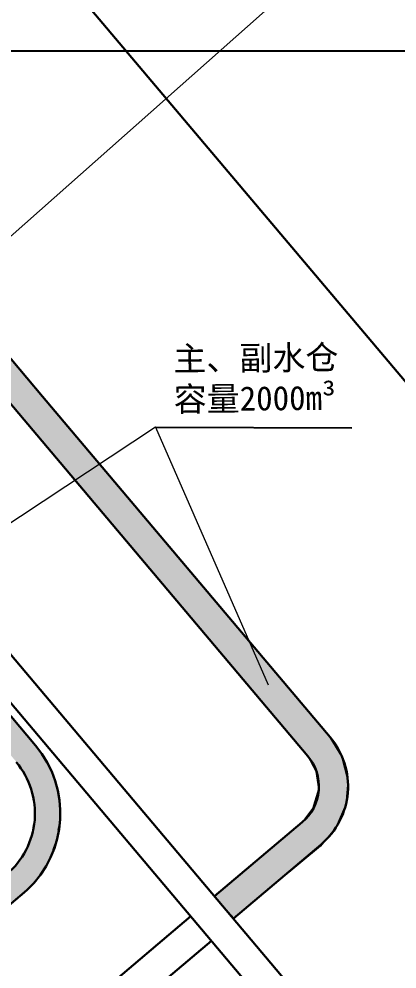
# Model space of a CAD drawing. Header units: millimetres. Extents: x 37412591 to 74834139, y 4258245 to 8527567.
# Drawn here: x 37415118.8 to 37415179.7, y 4260352.2 to 4260505.2 of the extents above; entities that cross this region are included whole.
import ezdxf

# ---------------------------------------------------------------- set-up
doc = ezdxf.new("R2010")
doc.units = ezdxf.units.MM
doc.linetypes.add('X5', pattern=[3, 2, -1])
for name, color, linetype in [('JMD', 6, 'Continuous'), ('排水系统', 7, 'Continuous'), ('文字标注', 7, 'Continuous'), ('钻孔', 7, 'Continuous')]:
    doc.layers.add(name, color=color, linetype=linetype)
doc.layers.add('保安煤柱线', color=1, linetype='线圈线（保安煤柱线） ----0-----0----0-----0----0-----0--', lineweight=30)
doc.styles.add('宋体', font='SimSun.ttf', dxfattribs={"height": 2})
doc.linetypes.add('447', pattern='A,8,-1,[148,AAA.SHX,S=1,R=0,X=0,Y=0],-1', length=10)
doc.linetypes.add('FENCELINE1', pattern='A,6.35,-2.54,[133,ltypeshp.shx,S=2.54,R=0,X=-2.54,Y=0],-2.54,25.4', length=36.83)
doc.linetypes.add('线圈线（保安煤柱线） ----0-----0----0-----0----0-----0--', pattern='A,14.5,-2,[133,ltypeshp.shx,S=0.5,R=0,X=0,Y=0],-3,25.4', length=44.9)

msp = doc.modelspace()

# ---------------------------------------------------------------- hatches: boundary and pattern name
at = {"ltscale": 0.5}
for points in [[(37415048.16, 4260484.89), (37415062.29, 4260496.83), (37415062.29, 4260496.83), (37415065.56, 4260498.81), (37415069.37, 4260499.63), (37415073.2, 4260499.35), (37415076.67, 4260497.89), (37415079.61, 4260495.33), (37415168.92, 4260389.49), (37415170.82, 4260386.42), (37415171.8, 4260382.44), (37415171.48, 4260378.72), (37415169.9, 4260375), (37415167.42, 4260371.97), (37415153.44, 4260360.41), (37415150.3, 4260363.94), (37415164.61, 4260375.95), (37415166.18, 4260378.04), (37415167.15, 4260381.24), (37415166.71, 4260384.01), (37415165.38, 4260386.53), (37415075.86, 4260492.42), (37415073.52, 4260494.16), (37415070.82, 4260494.94), (37415067.84, 4260494.62), (37415065.37, 4260493.29), (37415051.19, 4260481.3)], [(37415102.45, 4260355.14), (37415105.23, 4260352.26), (37415120.15, 4260364.92), (37415122.32, 4260367.31), (37415123.88, 4260370.02), (37415124.93, 4260373.11), (37415125.5, 4260376.56), (37415125.34, 4260379.72), (37415124.67, 4260382.62), (37415123.33, 4260385.68), (37415121.32, 4260388.43), (37415080.97, 4260436.05), (37415078.33, 4260437.93), (37415075.42, 4260439.4), (37415072.43, 4260440.2), (37415069.37, 4260440.48), (37415065.92, 4260440.07), (37415067.04, 4260436.14), (37415069.7, 4260436.27), (37415072.19, 4260435.98), (37415074.46, 4260435.49), (37415076.73, 4260434.14), (37415078.25, 4260432.93), (37415118.44, 4260385.53), (37415119.65, 4260383.79), (37415120.6, 4260381.56), (37415121.17, 4260379.36), (37415121.39, 4260377.23), (37415121.21, 4260374.79), (37415120.64, 4260372.98), (37415119.68, 4260370.85), (37415118.48, 4260369.08)]]:
    msp.add_hatch(color=3, dxfattribs=at).paths.add_polyline_path(points)

# ---------------------------------------------------------------- linework, layer by layer
at = {"color": 0, "lineweight": 30}
for p, q in [((37415079.55, 4260495.38, 5984.15), (37415122.63, 4260444.39, 5851.13)), ((37415075.96, 4260492.34, 5189.78), (37415165.38, 4260386.5, 4913.66)), ((37415122.63, 4260444.39, 5851.13), (37415168.97, 4260389.53, 4913.66))]:
    msp.add_line(p, q, dxfattribs=at)
at = {"lineweight": 30}
for p, q in [((37415121.51, 4260388.19, 6205.79), (37415083.09, 4260433.66, 6205.79)), ((37415164.48, 4260375.86, 4913.66), (37415150.36, 4260363.92, 4913.66)), ((37415164.48, 4260375.86, 4913.66), (37415150.36, 4260363.92, 4913.66)), ((37415167.52, 4260372.27, 4913.66), (37415153.39, 4260360.33, 4913.66)), ((37415167.52, 4260372.27, 4913.66), (37415153.39, 4260360.33, 4913.66))]:
    msp.add_line(p, q, dxfattribs=at)
at = {"color": 0, "lineweight": 30, "ltscale": 5}
for p, q in [((37415083.86, 4260334.24, 6205.79), (37415120.12, 4260364.92, 6205.79)), ((37415146.54, 4260360.7, 4913.66), (37415096.88, 4260318.75, 4913.66)), ((37415140.51, 4260348.88, 4910.12), (37415149.85, 4260356.77, 4910.12))]:
    msp.add_line(p, q, dxfattribs=at)
at = {"color": 3, "linetype": 'X5', "lineweight": 0, "ltscale": 10, "elevation": 4910.12}
msp.add_lwpolyline([(37415079.61, 4260495.33), (37415168.92, 4260389.49), (37415170.82, 4260386.42), (37415171.8, 4260382.44), (37415171.48, 4260378.72), (37415169.9, 4260375), (37415167.42, 4260371.97), (37415153.44, 4260360.41), (37415150.3, 4260363.94), (37415164.61, 4260375.95), (37415166.18, 4260378.04), (37415167.15, 4260381.24), (37415166.71, 4260384.01), (37415165.38, 4260386.53), (37415075.86, 4260492.42)], dxfattribs=at)
at = {"color": 0, "linetype": '447', "ltscale": 0.5, "elevation": 1186727.23}
msp.add_lwpolyline([(37415140.81, 4260439.43), (37415172.47, 4260439.34)], dxfattribs=at)
at = {"color": 3, "linetype": 'X5', "lineweight": 0, "ltscale": 0.5, "elevation": 6205.79}
for points in [[(37415105.23, 4260352.26), (37415120.15, 4260364.92), (37415122.32, 4260367.31), (37415123.88, 4260370.02), (37415124.93, 4260373.11), (37415125.5, 4260376.56), (37415125.34, 4260379.72), (37415124.67, 4260382.62), (37415123.33, 4260385.68), (37415121.32, 4260388.43), (37415080.97, 4260436.05)], [(37415118.44, 4260385.53), (37415119.65, 4260383.79), (37415120.6, 4260381.56), (37415121.17, 4260379.36), (37415121.39, 4260377.23), (37415121.21, 4260374.79), (37415120.64, 4260372.98), (37415119.68, 4260370.85), (37415118.48, 4260369.08)]]:
    msp.add_lwpolyline(points, dxfattribs=at)
at = {"color": 0, "lineweight": 30}
for radius in [12.25, 12.25, 7.55, 7.55]:
    msp.add_arc((37415159.61, 4260381.63, 4913.66), radius, 310.1922, 40.2131, dxfattribs=at)
at = {"color": 0, "linetype": 'Continuous', "lineweight": 30}
for centre, major_axis, ratio, start_param, end_param in [((37415108.6, 4260377.28, 6205.79), (6.41, 15.64), 0.99987, 4.280589, 5.802776), ((37415108.6, 4260377.28, 6205.79), (6.41, 15.64), 0.99987, 4.280589, 5.802776), ((37415108.61, 4260377.27, 6205.79), (-9.05, 9.05), 1, 3.055483, 4.628477), ((37415108.61, 4260377.27, 6205.79), (-9.05, 9.05), 1, 3.055483, 4.628477)]:
    msp.add_ellipse(centre, major_axis=major_axis, ratio=ratio, start_param=start_param, end_param=end_param, dxfattribs=at)
at = {"layer": 'JMD', "color": 30, "linetype": 'Continuous', "lineweight": 30}
for p, q in [((37414974.05, 4260572.6, 4910.12), (37415392.9, 4260076.82, 2754.08)), ((37415073.34, 4260447.33, 4910.12), (37415389.08, 4260073.6, 4910.12))]:
    msp.add_line(p, q, dxfattribs=at)
at = {"layer": '保安煤柱线', "color": 1, "linetype": 'FENCELINE1', "lineweight": 30, "ltscale": 2}
msp.add_line((37415447.09, 4260131.9, 4909.61), (37414951.24, 4260718.83, 4950.29), dxfattribs=at)
at = {"layer": '排水系统', "color": 5, "linetype": 'Continuous', "lineweight": 18, "ltscale": 3, "elevation": 28977086.58}
msp.add_lwpolyline([(37415059.29, 4260418.7), (37415169.36, 4260516.14)], dxfattribs=at)
at = {"layer": '文字标注', "color": 7, "linetype": 'Continuous', "lineweight": 18, "ltscale": 3}
for q in [(37415090.29, 4260406.19, 1186727.23), (37415159, 4260397.98, 24148390.51)]:
    msp.add_line((37415140.81, 4260439.43, 1186727.23), q, dxfattribs=at)
at = {"layer": '钻孔'}
msp.add_line((37416981.26, 4260500, 4910.12), (37412646.51, 4260500, 4910.12), dxfattribs=at)

# ---------------------------------------------------------------- texts
at = {"color": 0, "insert": (37415143.68, 4260452.41, 1959.57), "char_height": 3.9, "width": 119.4882, "attachment_point": 1, "rotation": 0.5441, "style": '宋体'}
msp.add_mtext('主、副水仓\\P容量2000m³', dxfattribs=at)

doc.saveas('drawing.dxf')
